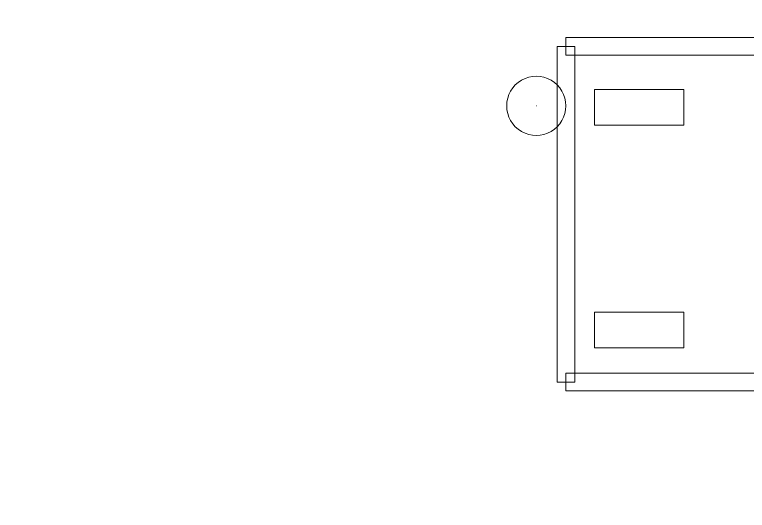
# Model space of a CAD drawing. Header units: millimetres. Extents: x -86 to 67, y -55 to 52.
# Drawn here: x -34.07 to -27.8, y -47.25 to -43.01 of the extents above; entities that cross this region are included whole.
import ezdxf

# ---------------------------------------------------------------- set-up
doc = ezdxf.new("R2010")
doc.units = ezdxf.units.MM
doc.header["$MEASUREMENT"] = 0
for name, color, linetype in [('BG_OUTLINE', 7, 'Continuous'), ('PG_SILKSCREEN_TOP', 7, 'Continuous'), ('PIN_TOP', 7, 'Continuous')]:
    doc.layers.add(name, color=color, linetype=linetype)

msp = doc.modelspace()

# ---------------------------------------------------------------- linework, layer by layer
at = {"layer": 'BG_OUTLINE', "color": 3, "lineweight": 9}
msp.add_open_spline([(-60.0926, 34.7331), (-60.0926, 34.7331), (63.7724, 34.7331), (63.7724, 34.7331), (63.7724, 34.7331), (64.585, 34.7336), (65.3646, 34.4113), (65.9396, 33.837), (65.9396, 33.837), (66.5146, 33.2627), (66.8379, 32.4797), (66.8384, 31.667), (66.8384, 31.667), (66.8384, 31.667), (66.8412, -52.28), (66.8412, -52.28), (66.8412, -52.28), (66.8412, -52.28), (66.8384, -52.1933), (66.8384, -52.1933), (66.8384, -52.1933), (66.8389, -53.006), (66.5166, -53.7856), (65.9424, -54.3606), (65.9424, -54.3606), (65.3681, -54.9356), (64.585, -55.2589), (63.7724, -55.2594), (63.7724, -55.2594), (63.7724, -55.2594), (-60.1869, -55.2594), (-60.1869, -55.2594), (-60.1869, -55.2594), (-60.1869, -55.2594), (-60.0853, -55.2518), (-60.0853, -55.2518), (-60.0853, -55.2518), (-60.8979, -55.2523), (-61.6775, -54.9299), (-62.2525, -54.3557), (-62.2525, -54.3557), (-62.8275, -53.7814), (-63.1508, -52.9984), (-63.1513, -52.1857), (-63.1513, -52.1857), (-63.1513, -52.1857), (-63.1587, 31.667), (-63.1587, 31.667), (-63.1587, 31.667), (-63.1592, 32.4797), (-62.8369, 33.2593), (-62.2626, 33.8343), (-62.2626, 33.8343), (-61.6883, 34.4093), (-60.9053, 34.7326), (-60.0926, 34.7331)], degree=3, knots=[0, 0, 0, 0, 0.071429, 0.071429, 0.071429, 0.071429, 0.142857, 0.142857, 0.142857, 0.142857, 0.214286, 0.214286, 0.214286, 0.214286, 0.285714, 0.285714, 0.285714, 0.285714, 0.357143, 0.357143, 0.357143, 0.357143, 0.428571, 0.428571, 0.428571, 0.428571, 0.5, 0.5, 0.5, 0.5, 0.571429, 0.571429, 0.571429, 0.571429, 0.642857, 0.642857, 0.642857, 0.642857, 0.714286, 0.714286, 0.714286, 0.714286, 0.785714, 0.785714, 0.785714, 0.785714, 0.857143, 0.857143, 0.857143, 0.857143, 0.928571, 0.928571, 0.928571, 0.928571, 1, 1, 1, 1], dxfattribs=at)
at = {"layer": 'PG_SILKSCREEN_TOP', "color": 6, "lineweight": 9}
for points, knots in [([(-29.3513, -43.3595), (-29.3513, -43.3595), (-29.3513, -43.2071), (-29.3513, -43.2071), (-29.3513, -43.2071), (-29.3513, -43.2071), (-25.9985, -43.2071), (-25.9985, -43.2071), (-25.9985, -43.2071), (-25.9985, -43.2071), (-25.9985, -43.3595), (-25.9985, -43.3595), (-25.9985, -43.3595), (-25.9985, -43.3595), (-29.3513, -43.3595), (-29.3513, -43.3595)], [0, 0, 0, 0, 0.25, 0.25, 0.25, 0.25, 0.5, 0.5, 0.5, 0.5, 0.75, 0.75, 0.75, 0.75, 1, 1, 1, 1]), ([(-29.2751, -46.1535), (-29.2751, -46.1535), (-29.4275, -46.1535), (-29.4275, -46.1535), (-29.4275, -46.1535), (-29.4275, -46.1535), (-29.4275, -43.2833), (-29.4275, -43.2833), (-29.4275, -43.2833), (-29.4275, -43.2833), (-29.2751, -43.2833), (-29.2751, -43.2833), (-29.2751, -43.2833), (-29.2751, -43.2833), (-29.2751, -46.1535), (-29.2751, -46.1535)], [0, 0, 0, 0, 0.25, 0.25, 0.25, 0.25, 0.5, 0.5, 0.5, 0.5, 0.75, 0.75, 0.75, 0.75, 1, 1, 1, 1]), ([(-29.8585, -43.7913), (-29.8585, -43.7008), (-29.8102, -43.6172), (-29.7319, -43.572), (-29.7319, -43.572), (-29.6535, -43.5267), (-29.557, -43.5267), (-29.4787, -43.572), (-29.4787, -43.572), (-29.4003, -43.6172), (-29.352, -43.7008), (-29.352, -43.7913)], [0, 0, 0, 0, 0.333333, 0.333333, 0.333333, 0.333333, 0.666667, 0.666667, 0.666667, 0.666667, 1, 1, 1, 1]), ([(-29.352, -43.7913), (-29.352, -43.8817), (-29.4003, -43.9653), (-29.4787, -44.0106), (-29.4787, -44.0106), (-29.557, -44.0558), (-29.6535, -44.0558), (-29.7319, -44.0106), (-29.7319, -44.0106), (-29.8102, -43.9653), (-29.8585, -43.8817), (-29.8585, -43.7913)], [0, 0, 0, 0, 0.333333, 0.333333, 0.333333, 0.333333, 0.666667, 0.666667, 0.666667, 0.666667, 1, 1, 1, 1]), ([(-29.6045, -43.7913), (-29.6045, -43.791), (-29.6047, -43.7907), (-29.6049, -43.7906), (-29.6049, -43.7906), (-29.6051, -43.7905), (-29.6054, -43.7905), (-29.6057, -43.7906), (-29.6057, -43.7906), (-29.6059, -43.7907), (-29.606, -43.791), (-29.606, -43.7913)], [0, 0, 0, 0, 0.333333, 0.333333, 0.333333, 0.333333, 0.666667, 0.666667, 0.666667, 0.666667, 1, 1, 1, 1]), ([(-29.606, -43.7913), (-29.606, -43.7915), (-29.6059, -43.7918), (-29.6057, -43.7919), (-29.6057, -43.7919), (-29.6054, -43.7921), (-29.6051, -43.7921), (-29.6049, -43.7919), (-29.6049, -43.7919), (-29.6047, -43.7918), (-29.6045, -43.7915), (-29.6045, -43.7913)], [0, 0, 0, 0, 0.333333, 0.333333, 0.333333, 0.333333, 0.666667, 0.666667, 0.666667, 0.666667, 1, 1, 1, 1]), ([(-25.9985, -46.0773), (-25.9985, -46.0773), (-25.9985, -46.2297), (-25.9985, -46.2297), (-25.9985, -46.2297), (-25.9985, -46.2297), (-29.3513, -46.2297), (-29.3513, -46.2297), (-29.3513, -46.2297), (-29.3513, -46.2297), (-29.3513, -46.0773), (-29.3513, -46.0773), (-29.3513, -46.0773), (-29.3513, -46.0773), (-25.9985, -46.0773), (-25.9985, -46.0773)], [0, 0, 0, 0, 0.25, 0.25, 0.25, 0.25, 0.5, 0.5, 0.5, 0.5, 0.75, 0.75, 0.75, 0.75, 1, 1, 1, 1])]:
    msp.add_open_spline(points, degree=3, knots=knots, dxfattribs=at)
at = {"layer": 'PIN_TOP', "lineweight": 9}
for points in [[(-29.1059, -43.6516), (-29.1059, -43.6516), (-28.3439, -43.6516), (-28.3439, -43.6516), (-28.3439, -43.6516), (-28.3439, -43.6516), (-28.3439, -43.9564), (-28.3439, -43.9564), (-28.3439, -43.9564), (-28.3439, -43.9564), (-29.1059, -43.9564), (-29.1059, -43.9564), (-29.1059, -43.9564), (-29.1059, -43.9564), (-29.1059, -43.6516), (-29.1059, -43.6516)], [(-29.1059, -45.5566), (-29.1059, -45.5566), (-28.3439, -45.5566), (-28.3439, -45.5566), (-28.3439, -45.5566), (-28.3439, -45.5566), (-28.3439, -45.8614), (-28.3439, -45.8614), (-28.3439, -45.8614), (-28.3439, -45.8614), (-29.1059, -45.8614), (-29.1059, -45.8614), (-29.1059, -45.8614), (-29.1059, -45.8614), (-29.1059, -45.5566), (-29.1059, -45.5566)]]:
    msp.add_open_spline(points, degree=3, knots=[0, 0, 0, 0, 0.25, 0.25, 0.25, 0.25, 0.5, 0.5, 0.5, 0.5, 0.75, 0.75, 0.75, 0.75, 1, 1, 1, 1], dxfattribs=at)

doc.saveas('drawing.dxf')
